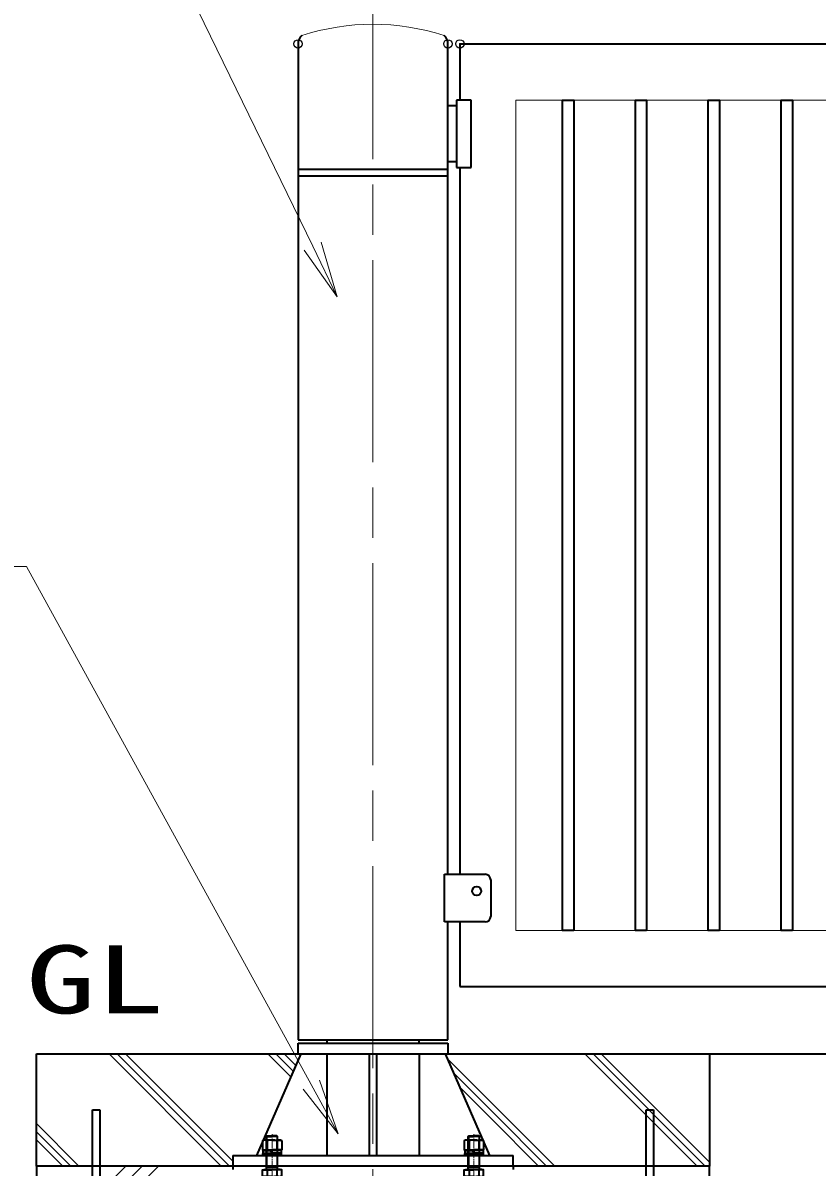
# Model space of a CAD drawing. Units: millimetres, scale not verified. Extents: x -11880 to 11880, y -8400 to 8400.
# Drawn here: x -6946 to -5530, y -1208 to 831 of the extents above; entities that cross this region are included whole.
import ezdxf
from ezdxf.enums import TextEntityAlignment as Align

# ---------------------------------------------------------------- set-up
doc = ezdxf.new("R2010")
doc.units = ezdxf.units.MM
doc.header["$LTSCALE"] = 30
doc.header["$PDMODE"] = 32
doc.header["$PDSIZE"] = 15
doc.linetypes.add('USER1', pattern=[18, 12, -1.5, 3, -1.5])
for name, color, linetype, lineweight in [('0-1_外形線', 7, 'Continuous', 35), ('0-2_軸線', 200, 'USER1', 15), ('0-3_細線', 2, 'Continuous', 35), ('0-4_寸法線', 4, 'Continuous', 18), ('0-5_0', 7, 'Continuous', 18), ('0-F_ハッチング', 253, 'Continuous', 13), ('1-1_ねじ', 253, 'Continuous', 18)]:
    doc.layers.add(name, color=color, linetype=linetype, lineweight=lineweight)
doc.layers.add('0-6_Defpoints', color=7, linetype='Continuous')
doc.layers.add('0-D_文字2', color=254, linetype='Continuous')
doc.styles.add('ＭＳ ゴシック', font='')
doc.styles.get('ＭＳ ゴシック').set_extended_font_data('MS Gothic')

# ---------------------------------------------------------------- blocks, each defined once
blk = doc.blocks.new('S44')
at = {"layer": '0-4_寸法線'}
for points in [[(16571191.3, 86309973.8), (16612168.9, 86309973.8), (16624818.4, 86283981.4), (16626131.2, 86281283.9)], [(16624368.8, 86283762.6), (16626131.2, 86281283.9), (16625268, 86284200.2)]]:
    blk.add_lwpolyline(points, dxfattribs=at)
blk = doc.blocks.new('S45')
at = {"layer": '0-4_寸法線'}
for points in [[(16573377.3, 86266848.7), (16609516.5, 86266848.7), (16624743.7, 86239155.8), (16626189.2, 86236527)], [(16624305.6, 86238914.9), (16626189.2, 86236527), (16625181.9, 86239396.7)]]:
    blk.add_lwpolyline(points, dxfattribs=at)
blk = doc.blocks.new('PROFSP002KL356')
at = {"layer": '0-1_外形線'}
for p, q in [((-24, 259.8), (-334.8, 259.8)), ((117.8, 300), (117.8, 0)), ((117.8, -300), (117.8, 0)), ((1762.5, 300), (1762.5, 0)), ((1762.5, -300), (1762.5, 0)), ((-24, -259.8), (-334.8, -259.8))]:
    blk.add_line(p, q, dxfattribs=at)
for points in [[(-375, 0), (-375, 450), (-334.8, 519.6), (-24, 519.6), (-24, 0)], [(-375, 0), (-375, -450), (-334.8, -519.6), (-24, -519.6), (-24, 0)], [(-24, 427.5), (0, 427.5), (0, 0)], [(-24, -427.5), (0, -427.5), (0, 0)], [(24, 300), (1762.5, 300), (1800, 262.5), (1800, 0)], [(24, -300), (1762.5, -300), (1800, -262.5), (1800, 0)]]:
    blk.add_lwpolyline(points, dxfattribs=at)
for centre, radius, start, end in [((-145, 389.7), 230, 145.61587, 214.38413), ((484.8, 0), 859.8, 162.41211, 197.58789), ((24, 324), 24, 180, 270), ((-145, -389.7), 230, 145.61587, 214.38413), ((24, -324), 24, 90, 180)]:
    blk.add_arc(centre, radius, start, end, dxfattribs=at)
at = {"layer": '0-2_軸線'}
blk.add_line((-462, 0), (1887, 0), dxfattribs=at)
at = {"layer": '1-1_ねじ'}
for p, q in [((117.8, 262.5), (24, 300)), ((117.8, 262.5), (1800, 262.5)), ((117.8, -262.5), (24, -300)), ((117.8, -262.5), (1800, -262.5))]:
    blk.add_line(p, q, dxfattribs=at)
blk = doc.blocks.new('PROFSP002JR0R6')
at = {"layer": '0-1_外形線'}
blk.add_lwpolyline([(0, -510), (90, -510), (90, 510), (0, 510)], close=True, dxfattribs=at)
blk = doc.blocks.new('PROFSP002K2ZD6')
at = {"layer": '0-1_外形線'}
for p, q in [((0, 348), (0, 0)), ((0, 24), (186.1, 48)), ((0, -348), (0, 0)), ((0, -24), (186.1, 0)), ((21.1, 495), (21.1, 26.7)), ((165, 495), (165, 45.3)), ((186.1, 348), (186.1, 0)), ((186.1, -348), (186.1, 0)), ((21.1, -495), (21.1, -21.3)), ((165, -495), (165, -2.7))]:
    blk.add_line(p, q, dxfattribs=at)
for points in [[(93.1, 495), (21.1, 495), (6.1, 480), (0, 348)], [(186.1, 348), (180, 480), (165, 495), (93.1, 495)], [(93.1, -495), (21.1, -495), (6.1, -480), (0, -348)], [(186.1, -348), (180, -480), (165, -495), (93.1, -495)]]:
    blk.add_lwpolyline(points, dxfattribs=at)
blk = doc.blocks.new('PROFSP002KZWE6')
at = {"layer": '0-1_外形線'}
for p, q in [((24, 415.5), (24, 0)), ((499.8, 259.8), (24, 259.8)), ((24, -415.5), (24, 0)), ((499.8, -259.8), (24, -259.8))]:
    blk.add_line(p, q, dxfattribs=at)
for points in [[(270, 519.6), (24, 519.6), (24, 415.5), (0, 415.5), (0, 0)], [(270, -519.6), (24, -519.6), (24, -415.5), (0, -415.5), (0, 0)], [(540, 0), (540, 450), (499.8, 519.6), (270, 519.6)], [(540, 0), (540, -450), (499.8, -519.6), (270, -519.6)]]:
    blk.add_lwpolyline(points, dxfattribs=at)
for centre, radius, start, end in [((310, 389.7), 230, 325.61587, 34.38413), ((-319.8, 0), 859.8, 342.41211, 17.58789), ((310, -389.7), 230, 325.61587, 34.38413)]:
    blk.add_arc(centre, radius, start, end, dxfattribs=at)
blk = doc.blocks.new('fgdffhfhhg')
at = {"layer": '0-1_外形線'}
for p, q in [((-3861, 0), (-6237, -5430)), ((-4011, 0), (4011, 0)), ((-2478, 0), (-2478, -5430)), ((-180, -5430), (-180, 0)), ((180, 0), (180, -5430)), ((2478, 0), (2478, -5430)), ((3861, 0), (6237, -5430)), ((-7500, -5430), (-7500, -6000)), ((-7500, -5430), (7500, -5430)), ((7500, -6000), (7500, -5430)), ((7500, -6000), (-7500, -6000)), ((-7500, -6000), (-7500, -6180)), ((7500, -6000), (-7500, -6000)), ((-7500, -6000), (-7500, -6180)), ((7500, -6000), (7500, -6180)), ((7500, -6000), (7500, -6180))]:
    blk.add_line(p, q, dxfattribs=at)
for points in [[(-18000, 0), (18000, 0), (18000, -6000), (-18000, -6000)], [(18000, -6000), (-18000, -6000), (-18000, -33000), (18000, -33000)]]:
    blk.add_lwpolyline(points, close=True, dxfattribs=at)
at = {"layer": '0-3_細線'}
for p, q in [((-15000, -29610), (-15000, -3000)), ((-15000, -3000), (-14610, -3000)), ((-14610, -3000), (-14610, -29610)), ((14610, -29610), (14610, -3000)), ((14610, -3000), (15000, -3000)), ((15000, -3000), (15000, -29610))]:
    blk.add_line(p, q, dxfattribs=at)
at = {"layer": '0-F_ハッチング'}
for p, q in [((-8115.7, -6000), (-14115.7, 0)), ((-7680.7, -6000), (-13680.7, 0)), ((-7500, -5745.7), (-13245.7, 0)), ((-4399.6, -1230.8), (-5630.4, 0)), ((-4267.2, -928.2), (-5195.4, 0)), ((-4134.8, -625.6), (-4760.4, 0)), ((17340.2, -6000), (11340.2, 0)), ((17775.2, -6000), (11775.2, 0)), ((18000, -5789.8), (12210.2, 0)), ((-15731, -6000), (-18000, -3731)), ((-16166, -6000), (-18000, -4166)), ((-16601, -6000), (-18000, -4601)), ((-14610, -7387.2), (-13222.8, -6000)), ((-14610, -8257.2), (-12352.8, -6000)), ((-14610, -9127.2), (-11482.8, -6000))]:
    blk.add_line(p, q, dxfattribs=at)
for points in [[(9724.9, -6000), (6621.8, -2896.9), (4098.9, -374), (3966.9, -242)], [(9289.9, -6000), (6462.6, -3172.7), (4305.3, -1015.4)], [(8854.9, -6000), (6303.3, -3448.5), (4643.8, -1788.9)]]:
    blk.add_lwpolyline(points, dxfattribs=at)
at = {"layer": '0-5_0', "rotation": 90}
for name, p in [('PROFSP002KL356', (-5400, -6180)), ('PROFSP002KZWE6', (-5400, -5153.9)), ('PROFSP002KL356', (5400, -6180)), ('PROFSP002KZWE6', (5400, -5153.9)), ('PROFSP002JR0R6', (-5400, -5430)), ('PROFSP002K2ZD6', (-5400, -5340)), ('PROFSP002JR0R6', (5400, -5430)), ('PROFSP002K2ZD6', (5400, -5340))]:
    blk.add_blockref(name, p, dxfattribs=at)

msp = doc.modelspace()

# ---------------------------------------------------------------- linework, layer by layer
at = {"layer": '0-1_外形線'}
for p, q in [((-6455.53, 793.76), (-6455.53, -981.24)), ((-6188.13, -686.24), (-6188.13, 793.76)), ((-6166.83, 793.76), (-6166.83, 693.76)), ((-6146.83, 693.76), (-6172.83, 693.76)), ((-6172.83, 693.76), (-6172.83, 573.76)), ((-6146.83, 573.76), (-6146.83, 693.76)), ((-6188.13, 683.76), (-6172.83, 683.76)), ((-6172.83, 583.76), (-6188.13, 583.76)), ((-6172.83, 573.76), (-6146.83, 573.76)), ((-6166.83, 573.76), (-6166.83, -686.24)), ((-6194.33, -686.24), (-6121.83, -686.24)), ((-6194.33, -771.24), (-6194.33, -686.24)), ((-6111.83, -696.24), (-6111.83, -761.24)), ((-6121.83, -771.24), (-6194.33, -771.24)), ((-6188.13, -981.24), (-6188.13, -771.24)), ((-6166.83, -771.24), (-6166.83, -886.24)), ((-6455.53, -981.24), (-6188.13, -981.24)), ((-6455.53, -987.24), (-6188.13, -987.24)), ((-6455.53, -1006.24), (-6455.53, -987.24)), ((-6404.43, -981.24), (-6404.43, -987.24)), ((-6239.23, -987.24), (-6239.23, -981.24)), ((-6188.13, -987.24), (-6188.13, -1006.24)), ((-6921.83, -1006.24), (6603.17, -1006.24))]:
    msp.add_line(p, q, dxfattribs=at)
for points in [[(-6166.83, 793.76), (-166.83, 793.76), (-166.83, -73.74)], [(-6166.83, -886.24), (-166.83, -886.24), (-166.83, -138.74)]]:
    msp.add_lwpolyline(points, dxfattribs=at)
for points in [[(-5963.83, -786.24), (-5983.83, -786.24), (-5983.83, 693.76), (-5963.83, 693.76)], [(-5833.83, -786.24), (-5853.83, -786.24), (-5853.83, 693.76), (-5833.83, 693.76)], [(-5703.83, -786.24), (-5723.83, -786.24), (-5723.83, 693.76), (-5703.83, 693.76)], [(-5573.83, -786.24), (-5593.83, -786.24), (-5593.83, 693.76), (-5573.83, 693.76)]]:
    msp.add_lwpolyline(points, close=True, dxfattribs=at)
for centre, radius, start, end in [((-6435.53, 793.76), 20, 131.40962, 180), ((-6208.13, 793.76), 20, 0, 48.59038), ((-6121.83, -696.24), 10, 0, 90), ((-6121.83, -761.24), 10, 270, 0)]:
    msp.add_arc(centre, radius, start, end, dxfattribs=at)
at = {"layer": '0-2_軸線'}
msp.add_line((-6321.83, 948.33), (-6321.83, -1885.71), dxfattribs=at)
at = {"layer": '0-3_細線'}
for p, q in [((-6455.53, 570.76), (-6188.13, 570.76)), ((-6455.53, 558.76), (-6188.13, 558.76))]:
    msp.add_line(p, q, dxfattribs=at)
msp.add_circle((-6136.83, -716.24), 8, dxfattribs=at)
at = {"layer": '0-5_0'}
msp.add_line((-266.83, 693.76), (-6066.83, 693.76), dxfattribs=at)
msp.add_lwpolyline([(-6066.83, 693.76), (-6066.83, -786.24), (-266.83, -786.24), (-266.83, -565.74)], dxfattribs=at)
msp.add_arc((-6321.83, 415.98), 412.77, 72.0912, 107.9088, dxfattribs=at)
at = {"layer": '0-6_Defpoints'}
for p in [(-6455.53, 793.76), (-6188.13, 793.76), (-6166.83, 793.76)]:
    msp.add_point(p, dxfattribs=at)

# ---------------------------------------------------------------- block references
at = {"layer": '0-1_外形線', "xscale": 0.03333333, "yscale": 0.03333333}
msp.add_blockref('fgdffhfhhg', (-6321.83, -1006.24), dxfattribs=at)
at = {"layer": '0-4_寸法線', "xscale": 0.03333333, "yscale": 0.03333333}
for name in ['S44', 'S45']:
    msp.add_blockref(name, (-560589.92, -2875699.25), dxfattribs=at)

# ---------------------------------------------------------------- texts
at = {"layer": '0-D_文字2', "style": 'ＭＳ ゴシック', "width": 1.5}
msp.add_text('GL', height=121.2, dxfattribs=at).set_placement((-6940.52, -970.51), align=Align.BOTTOM_LEFT)

doc.saveas('drawing.dxf')
